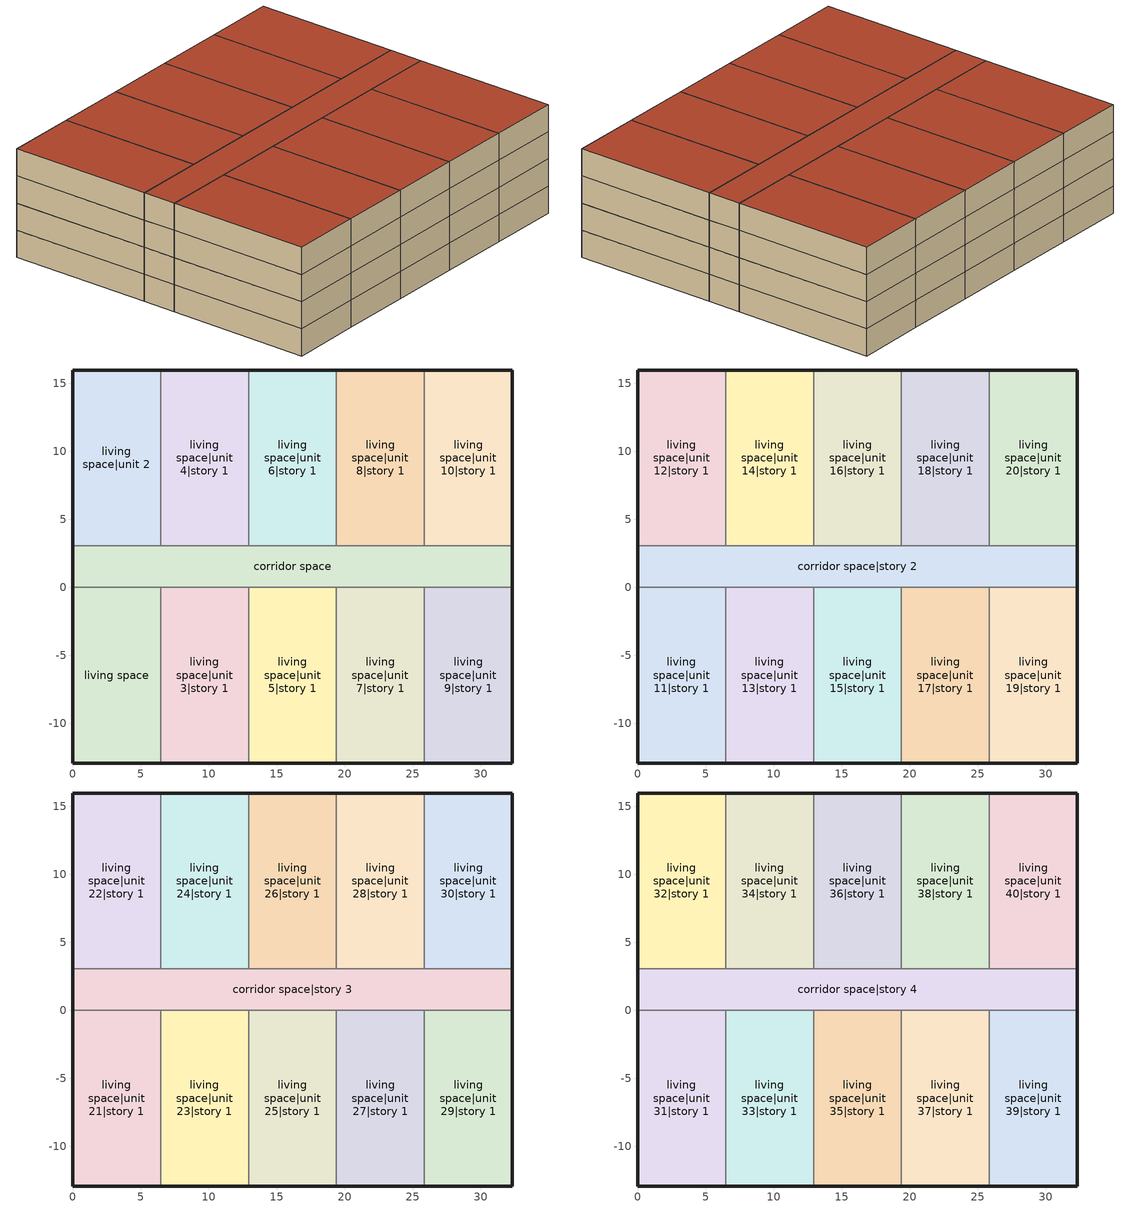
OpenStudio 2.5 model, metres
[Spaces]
living space
 floor foundation: 0,-12.93 0,0 6.47,0 6.47,-12.93 z0
 wall outside: 0,0 0,-12.93 6.47,-12.93 z0:2.44
 wall adiabatic: 6.47,0 0,0 z0:2.44
 wall to living space|unit 3|story 1: 6.47,-12.93 6.47,0 z0:2.44
living space|unit 2
 floor foundation: 0,3.05 0,15.98 6.47,15.98 6.47,3.05 z0
 wall outside: 6.47,15.98 0,15.98 0,3.05 z0:2.44
 wall to living space|unit 4|story 1: 6.47,3.05 6.47,15.98 z0:2.44
 wall adiabatic: 0,3.05 6.47,3.05 z0:2.44
living space|unit 3|story 1
 floor foundation: 6.47,-12.93 6.47,0 12.93,0 12.93,-12.93 z0
 wall outside: 6.47,-12.93 12.93,-12.93 z0:2.44
 wall to living space|unit 5|story 1: 12.93,-12.93 12.93,0 z0:2.44
 wall adiabatic: 12.93,0 6.47,0 z0:2.44
living space|unit 4|story 1
 floor foundation: 6.47,3.05 6.47,15.98 12.93,15.98 12.93,3.05 z0
 wall outside: 12.93,15.98 6.47,15.98 z0:2.44
 wall to living space|unit 6|story 1: 12.93,3.05 12.93,15.98 z0:2.44
 wall adiabatic: 6.47,3.05 12.93,3.05 z0:2.44
living space|unit 5|story 1
 floor foundation: 12.93,-12.93 12.93,0 19.4,0 19.4,-12.93 z0
 wall outside: 12.93,-12.93 19.4,-12.93 z0:2.44
 wall to living space|unit 7|story 1: 19.4,-12.93 19.4,0 z0:2.44
 wall adiabatic: 19.4,0 12.93,0 z0:2.44
living space|unit 6|story 1
 floor foundation: 12.93,3.05 12.93,15.98 19.4,15.98 19.4,3.05 z0
 wall outside: 19.4,15.98 12.93,15.98 z0:2.44
 wall to living space|unit 8|story 1: 19.4,3.05 19.4,15.98 z0:2.44
 wall adiabatic: 12.93,3.05 19.4,3.05 z0:2.44
living space|unit 7|story 1
 floor foundation: 19.4,-12.93 19.4,0 25.86,0 25.86,-12.93 z0
 wall outside: 19.4,-12.93 25.86,-12.93 z0:2.44
 wall to living space|unit 9|story 1: 25.86,-12.93 25.86,0 z0:2.44
 wall adiabatic: 25.86,0 19.4,0 z0:2.44
living space|unit 8|story 1
 floor foundation: 19.4,3.05 19.4,15.98 25.86,15.98 25.86,3.05 z0
 wall outside: 25.86,15.98 19.4,15.98 z0:2.44
 wall to living space|unit 10|story 1: 25.86,3.05 25.86,15.98 z0:2.44
 wall adiabatic: 19.4,3.05 25.86,3.05 z0:2.44
living space|unit 9|story 1
 floor foundation: 25.86,-12.93 25.86,0 32.33,0 32.33,-12.93 z0
 wall outside: 25.86,-12.93 32.33,-12.93 32.33,0 z0:2.44
 wall adiabatic: 32.33,0 25.86,0 z0:2.44
living space|unit 10|story 1
 floor foundation: 25.86,3.05 25.86,15.98 32.33,15.98 32.33,3.05 z0
 wall outside: 32.33,3.05 32.33,15.98 25.86,15.98 z0:2.44
 wall adiabatic: 25.86,3.05 32.33,3.05 z0:2.44
corridor space
 floor foundation: 0,0 0,3.05 32.33,3.05 32.33,0 z0
 wall outside: 0,3.05 0,0 / 32.33,0 32.33,3.05 z0:2.44
 wall adiabatic: 0,0 6.47,0 12.93,0 19.4,0 25.86,0 32.33,0 / 32.33,3.05 25.86,3.05 19.4,3.05 12.93,3.05 6.47,3.05 0,3.05 z0:2.44
 ceiling adiabatic: 32.33,0 32.33,3.05 0,3.05 0,0 z2.44
living space|unit 11|story 1
 floor to living space: 0,-12.93 0,0 6.47,0 6.47,-12.93 z2.44
 wall outside: 0,0 0,-12.93 6.47,-12.93 z2.44:4.88
 wall to living space|unit 13|story 1: 6.47,-12.93 6.47,0 z2.44:4.88
 wall adiabatic: 6.47,0 0,0 z2.44:4.88
living space|unit 12|story 1
 floor to living space|unit 2: 0,3.05 0,15.98 6.47,15.98 6.47,3.05 z2.44
 wall outside: 6.47,15.98 0,15.98 0,3.05 z2.44:4.88
 wall to living space|unit 14|story 1: 6.47,3.05 6.47,15.98 z2.44:4.88
 wall adiabatic: 0,3.05 6.47,3.05 z2.44:4.88
living space|unit 13|story 1
 floor to living space|unit 3|story 1: 6.47,-12.93 6.47,0 12.93,0 12.93,-12.93 z2.44
 wall outside: 6.47,-12.93 12.93,-12.93 z2.44:4.88
 wall to living space|unit 15|story 1: 12.93,-12.93 12.93,0 z2.44:4.88
 wall adiabatic: 12.93,0 6.47,0 z2.44:4.88
living space|unit 14|story 1
 floor to living space|unit 4|story 1: 6.47,3.05 6.47,15.98 12.93,15.98 12.93,3.05 z2.44
 wall outside: 12.93,15.98 6.47,15.98 z2.44:4.88
 wall to living space|unit 16|story 1: 12.93,3.05 12.93,15.98 z2.44:4.88
 wall adiabatic: 6.47,3.05 12.93,3.05 z2.44:4.88
living space|unit 15|story 1
 floor to living space|unit 5|story 1: 12.93,-12.93 12.93,0 19.4,0 19.4,-12.93 z2.44
 wall outside: 12.93,-12.93 19.4,-12.93 z2.44:4.88
 wall to living space|unit 17|story 1: 19.4,-12.93 19.4,0 z2.44:4.88
 wall adiabatic: 19.4,0 12.93,0 z2.44:4.88
living space|unit 16|story 1
 floor to living space|unit 6|story 1: 12.93,3.05 12.93,15.98 19.4,15.98 19.4,3.05 z2.44
 wall outside: 19.4,15.98 12.93,15.98 z2.44:4.88
 wall to living space|unit 18|story 1: 19.4,3.05 19.4,15.98 z2.44:4.88
 wall adiabatic: 12.93,3.05 19.4,3.05 z2.44:4.88
living space|unit 17|story 1
 floor to living space|unit 7|story 1: 19.4,-12.93 19.4,0 25.86,0 25.86,-12.93 z2.44
 wall outside: 19.4,-12.93 25.86,-12.93 z2.44:4.88
 wall to living space|unit 19|story 1: 25.86,-12.93 25.86,0 z2.44:4.88
 wall adiabatic: 25.86,0 19.4,0 z2.44:4.88
living space|unit 18|story 1
 floor to living space|unit 8|story 1: 19.4,3.05 19.4,15.98 25.86,15.98 25.86,3.05 z2.44
 wall outside: 25.86,15.98 19.4,15.98 z2.44:4.88
 wall to living space|unit 20|story 1: 25.86,3.05 25.86,15.98 z2.44:4.88
 wall adiabatic: 19.4,3.05 25.86,3.05 z2.44:4.88
living space|unit 19|story 1
 floor to living space|unit 9|story 1: 25.86,-12.93 25.86,0 32.33,0 32.33,-12.93 z2.44
 wall outside: 25.86,-12.93 32.33,-12.93 32.33,0 z2.44:4.88
 wall adiabatic: 32.33,0 25.86,0 z2.44:4.88
living space|unit 20|story 1
 floor to living space|unit 10|story 1: 25.86,3.05 25.86,15.98 32.33,15.98 32.33,3.05 z2.44
 wall outside: 32.33,3.05 32.33,15.98 25.86,15.98 z2.44:4.88
 wall adiabatic: 25.86,3.05 32.33,3.05 z2.44:4.88
corridor space|story 2
 floor adiabatic: 0,0 0,3.05 32.33,3.05 32.33,0 z2.44
 wall outside: 32.33,0 32.33,3.05 / 0,3.05 0,0 z2.44:4.88
 wall adiabatic: 0,0 6.47,0 12.93,0 19.4,0 25.86,0 32.33,0 / 32.33,3.05 25.86,3.05 19.4,3.05 12.93,3.05 6.47,3.05 0,3.05 z2.44:4.88
 ceiling adiabatic: 32.33,0 32.33,3.05 0,3.05 0,0 z4.88
living space|unit 21|story 1
 floor to living space|unit 11|story 1: 0,-12.93 0,0 6.47,0 6.47,-12.93 z4.88
 wall outside: 0,0 0,-12.93 6.47,-12.93 z4.88:7.32
 wall to living space|unit 23|story 1: 6.47,-12.93 6.47,0 z4.88:7.32
 wall adiabatic: 6.47,0 0,0 z4.88:7.32
living space|unit 22|story 1
 floor to living space|unit 12|story 1: 0,3.05 0,15.98 6.47,15.98 6.47,3.05 z4.88
 wall outside: 6.47,15.98 0,15.98 0,3.05 z4.88:7.32
 wall to living space|unit 24|story 1: 6.47,3.05 6.47,15.98 z4.88:7.32
 wall adiabatic: 0,3.05 6.47,3.05 z4.88:7.32
living space|unit 23|story 1
 floor to living space|unit 13|story 1: 6.47,-12.93 6.47,0 12.93,0 12.93,-12.93 z4.88
 wall outside: 6.47,-12.93 12.93,-12.93 z4.88:7.32
 wall to living space|unit 25|story 1: 12.93,-12.93 12.93,0 z4.88:7.32
 wall adiabatic: 12.93,0 6.47,0 z4.88:7.32
living space|unit 24|story 1
 floor to living space|unit 14|story 1: 6.47,3.05 6.47,15.98 12.93,15.98 12.93,3.05 z4.88
 wall outside: 12.93,15.98 6.47,15.98 z4.88:7.32
 wall to living space|unit 26|story 1: 12.93,3.05 12.93,15.98 z4.88:7.32
 wall adiabatic: 6.47,3.05 12.93,3.05 z4.88:7.32
living space|unit 25|story 1
 floor to living space|unit 15|story 1: 12.93,-12.93 12.93,0 19.4,0 19.4,-12.93 z4.88
 wall outside: 12.93,-12.93 19.4,-12.93 z4.88:7.32
 wall to living space|unit 27|story 1: 19.4,-12.93 19.4,0 z4.88:7.32
 wall adiabatic: 19.4,0 12.93,0 z4.88:7.32
living space|unit 26|story 1
 floor to living space|unit 16|story 1: 12.93,3.05 12.93,15.98 19.4,15.98 19.4,3.05 z4.88
 wall outside: 19.4,15.98 12.93,15.98 z4.88:7.32
 wall to living space|unit 28|story 1: 19.4,3.05 19.4,15.98 z4.88:7.32
 wall adiabatic: 12.93,3.05 19.4,3.05 z4.88:7.32
living space|unit 27|story 1
 floor to living space|unit 17|story 1: 19.4,-12.93 19.4,0 25.86,0 25.86,-12.93 z4.88
 wall outside: 19.4,-12.93 25.86,-12.93 z4.88:7.32
 wall to living space|unit 29|story 1: 25.86,-12.93 25.86,0 z4.88:7.32
 wall adiabatic: 25.86,0 19.4,0 z4.88:7.32
living space|unit 28|story 1
 floor to living space|unit 18|story 1: 19.4,3.05 19.4,15.98 25.86,15.98 25.86,3.05 z4.88
 wall outside: 25.86,15.98 19.4,15.98 z4.88:7.32
 wall to living space|unit 30|story 1: 25.86,3.05 25.86,15.98 z4.88:7.32
 wall adiabatic: 19.4,3.05 25.86,3.05 z4.88:7.32
living space|unit 29|story 1
 floor to living space|unit 19|story 1: 25.86,-12.93 25.86,0 32.33,0 32.33,-12.93 z4.88
 wall outside: 25.86,-12.93 32.33,-12.93 32.33,0 z4.88:7.32
 wall adiabatic: 32.33,0 25.86,0 z4.88:7.32
living space|unit 30|story 1
 floor to living space|unit 20|story 1: 25.86,3.05 25.86,15.98 32.33,15.98 32.33,3.05 z4.88
 wall outside: 32.33,3.05 32.33,15.98 25.86,15.98 z4.88:7.32
 wall adiabatic: 25.86,3.05 32.33,3.05 z4.88:7.32
corridor space|story 3
 floor adiabatic: 0,0 0,3.05 32.33,3.05 32.33,0 z4.88
 wall outside: 32.33,0 32.33,3.05 / 0,3.05 0,0 z4.88:7.32
 wall adiabatic: 0,0 6.47,0 12.93,0 19.4,0 25.86,0 32.33,0 / 32.33,3.05 25.86,3.05 19.4,3.05 12.93,3.05 6.47,3.05 0,3.05 z4.88:7.32
 ceiling adiabatic: 32.33,0 32.33,3.05 0,3.05 0,0 z7.32
living space|unit 31|story 1
 floor to living space|unit 21|story 1: 0,-12.93 0,0 6.47,0 6.47,-12.93 z7.32
 wall outside: 0,0 0,-12.93 6.47,-12.93 z7.32:9.75
 wall to living space|unit 33|story 1: 6.47,-12.93 6.47,0 z7.32:9.75
 wall adiabatic: 6.47,0 0,0 z7.32:9.75
 roof outside: 6.47,-12.93 6.47,0 0,0 0,-12.93 z9.75
living space|unit 32|story 1
 floor to living space|unit 22|story 1: 0,3.05 0,15.98 6.47,15.98 6.47,3.05 z7.32
 wall outside: 6.47,15.98 0,15.98 0,3.05 z7.32:9.75
 wall to living space|unit 34|story 1: 6.47,3.05 6.47,15.98 z7.32:9.75
 wall adiabatic: 0,3.05 6.47,3.05 z7.32:9.75
 roof outside: 6.47,3.05 6.47,15.98 0,15.98 0,3.05 z9.75
living space|unit 33|story 1
 floor to living space|unit 23|story 1: 6.47,-12.93 6.47,0 12.93,0 12.93,-12.93 z7.32
 wall outside: 6.47,-12.93 12.93,-12.93 z7.32:9.75
 wall to living space|unit 35|story 1: 12.93,-12.93 12.93,0 z7.32:9.75
 wall adiabatic: 12.93,0 6.47,0 z7.32:9.75
 roof outside: 12.93,-12.93 12.93,0 6.47,0 6.47,-12.93 z9.75
living space|unit 34|story 1
 floor to living space|unit 24|story 1: 6.47,3.05 6.47,15.98 12.93,15.98 12.93,3.05 z7.32
 wall outside: 12.93,15.98 6.47,15.98 z7.32:9.75
 wall to living space|unit 36|story 1: 12.93,3.05 12.93,15.98 z7.32:9.75
 wall adiabatic: 6.47,3.05 12.93,3.05 z7.32:9.75
 roof outside: 12.93,3.05 12.93,15.98 6.47,15.98 6.47,3.05 z9.75
living space|unit 35|story 1
 floor to living space|unit 25|story 1: 12.93,-12.93 12.93,0 19.4,0 19.4,-12.93 z7.32
 wall outside: 12.93,-12.93 19.4,-12.93 z7.32:9.75
 wall to living space|unit 37|story 1: 19.4,-12.93 19.4,0 z7.32:9.75
 wall adiabatic: 19.4,0 12.93,0 z7.32:9.75
 roof outside: 19.4,-12.93 19.4,0 12.93,0 12.93,-12.93 z9.75
living space|unit 36|story 1
 floor to living space|unit 26|story 1: 12.93,3.05 12.93,15.98 19.4,15.98 19.4,3.05 z7.32
 wall outside: 19.4,15.98 12.93,15.98 z7.32:9.75
 wall to living space|unit 38|story 1: 19.4,3.05 19.4,15.98 z7.32:9.75
 wall adiabatic: 12.93,3.05 19.4,3.05 z7.32:9.75
 roof outside: 19.4,3.05 19.4,15.98 12.93,15.98 12.93,3.05 z9.75
living space|unit 37|story 1
 floor to living space|unit 27|story 1: 19.4,-12.93 19.4,0 25.86,0 25.86,-12.93 z7.32
 wall outside: 19.4,-12.93 25.86,-12.93 z7.32:9.75
 wall to living space|unit 39|story 1: 25.86,-12.93 25.86,0 z7.32:9.75
 wall adiabatic: 25.86,0 19.4,0 z7.32:9.75
 roof outside: 25.86,-12.93 25.86,0 19.4,0 19.4,-12.93 z9.75
living space|unit 38|story 1
 floor to living space|unit 28|story 1: 19.4,3.05 19.4,15.98 25.86,15.98 25.86,3.05 z7.32
 wall outside: 25.86,15.98 19.4,15.98 z7.32:9.75
 wall to living space|unit 40|story 1: 25.86,3.05 25.86,15.98 z7.32:9.75
 wall adiabatic: 19.4,3.05 25.86,3.05 z7.32:9.75
 roof outside: 25.86,3.05 25.86,15.98 19.4,15.98 19.4,3.05 z9.75
living space|unit 39|story 1
 floor to living space|unit 29|story 1: 25.86,-12.93 25.86,0 32.33,0 32.33,-12.93 z7.32
 wall outside: 25.86,-12.93 32.33,-12.93 32.33,0 z7.32:9.75
 wall adiabatic: 32.33,0 25.86,0 z7.32:9.75
 roof outside: 32.33,-12.93 32.33,0 25.86,0 25.86,-12.93 z9.75
living space|unit 40|story 1
 floor to living space|unit 30|story 1: 25.86,3.05 25.86,15.98 32.33,15.98 32.33,3.05 z7.32
 wall outside: 32.33,3.05 32.33,15.98 25.86,15.98 z7.32:9.75
 wall adiabatic: 25.86,3.05 32.33,3.05 z7.32:9.75
 roof outside: 32.33,3.05 32.33,15.98 25.86,15.98 25.86,3.05 z9.75
corridor space|story 4
 floor adiabatic: 0,0 0,3.05 32.33,3.05 32.33,0 z7.32
 wall outside: 32.33,0 32.33,3.05 / 0,3.05 0,0 z7.32:9.75
 wall adiabatic: 0,0 6.47,0 12.93,0 19.4,0 25.86,0 32.33,0 / 32.33,3.05 25.86,3.05 19.4,3.05 12.93,3.05 6.47,3.05 0,3.05 z7.32:9.75
 roof outside: 32.33,0 32.33,3.05 0,3.05 0,0 z9.75
[Building]
Building 1: North Axis {deg}=0; Standards Number of Stories=4; Standards Number of Above Ground Stories=4; Standards Building Type=multifamily; Standards Number of Living Units=40
[Site]
Denver Intl Ap_CO_USA: Latitude {deg}=39.83; Longitude {deg}=-104.65; Time Zone {hr}=-7; Elevation {m}=1650
[ClimateZones]
Climate Zone Institution Name 2=Building America; Climate Zone Document Year 2=0; Climate Zone Value 2=Cold
[Site:WaterMainsTemperature]
Calculation Method=Correlation; Annual Average Outdoor Air Temperature {C}=10.8753; Maximum Difference In Monthly Average Outdoor Air Temperatures {deltaC}=23.1524
[Site:GroundTemperature:Deep]
10.8753, 10.8753, 10.8753, 10.8753, 10.8753, 10.8753, 10.8753, 10.8753, 10.8753, 10.8753, 10.8753, 10.8753
[ThermalZone] Use Ideal Air Loads=No
living zone; living zone|unit 2; living zone|unit 3; living zone|unit 4; living zone|unit 5; living zone|unit 6; living zone|unit 7; living zone|unit 8; living zone|unit 9; living zone|unit 10; living zone|unit 11; living zone|unit 12; living zone|unit 13; living zone|unit 14; living zone|unit 15; living zone|unit 16; living zone|unit 17; living zone|unit 18; living zone|unit 19; living zone|unit 20; living zone|unit 21; living zone|unit 22; living zone|unit 23; living zone|unit 24; living zone|unit 25; living zone|unit 26; living zone|unit 27; living zone|unit 28; living zone|unit 29; living zone|unit 30; living zone|unit 31; living zone|unit 32; living zone|unit 33; living zone|unit 34; living zone|unit 35; living zone|unit 36; living zone|unit 37; living zone|unit 38; living zone|unit 39; living zone|unit 40; corridor zone
[Sizing:Zone] Zone Cooling Design Supply Air Temperature Input Method=SupplyAirTemperature; Zone Cooling Design Supply Air Temperature {C}=14; Zone Cooling Design Supply Air Temperature Difference {deltaC}=11.11; Zone Heating Design Supply Air Temperature Input Method=SupplyAirTemperature; Zone Heating Design Supply Air Temperature {C}=40; Zone Heating Design Supply Air Temperature Difference {deltaC}=11.11; Zone Cooling Design Supply Air Humidity Ratio {kg-H2O/kg-air}=0.0085; Zone Heating Design Supply Air Humidity Ratio {kg-H2O/kg-air}=0.008; Cooling Design Air Flow Method=DesignDay; Heating Design Air Flow Method=DesignDay; Account for Dedicated Outdoor Air System=No; Dedicated Outdoor Air System Control Strategy=NeutralSupplyAir; Dedicated Outdoor Air Low Setpoint Temperature for Design {C}=autosize; Dedicated Outdoor Air High Setpoint Temperature for Design {C}=autosize
living zone; living zone|unit 2; living zone|unit 3; living zone|unit 4; living zone|unit 5; living zone|unit 6; living zone|unit 7; living zone|unit 8; living zone|unit 9; living zone|unit 10; living zone|unit 11; living zone|unit 12; living zone|unit 13; living zone|unit 14; living zone|unit 15; living zone|unit 16; living zone|unit 17; living zone|unit 18; living zone|unit 19; living zone|unit 20; living zone|unit 21; living zone|unit 22; living zone|unit 23; living zone|unit 24; living zone|unit 25; living zone|unit 26; living zone|unit 27; living zone|unit 28; living zone|unit 29; living zone|unit 30; living zone|unit 31; living zone|unit 32; living zone|unit 33; living zone|unit 34; living zone|unit 35; living zone|unit 36; living zone|unit 37; living zone|unit 38; living zone|unit 39; living zone|unit 40; corridor zone
[Space]
Name | Space Type | Thermal Zone | Building Unit
living space | Space Type 1 | living zone | unit 1
living space|unit 2 | Space Type 1 | living zone|unit 2 | unit 2
living space|unit 3|story 1 | Space Type 1 | living zone|unit 3 | unit 3
living space|unit 4|story 1 | Space Type 1 | living zone|unit 4 | unit 4
living space|unit 5|story 1 | Space Type 1 | living zone|unit 5 | unit 5
living space|unit 6|story 1 | Space Type 1 | living zone|unit 6 | unit 6
living space|unit 7|story 1 | Space Type 1 | living zone|unit 7 | unit 7
living space|unit 8|story 1 | Space Type 1 | living zone|unit 8 | unit 8
living space|unit 9|story 1 | Space Type 1 | living zone|unit 9 | unit 9
living space|unit 10|story 1 | Space Type 1 | living zone|unit 10 | unit 10
living space|unit 11|story 1 | Space Type 1 | living zone|unit 11 | unit 11
living space|unit 12|story 1 | Space Type 1 | living zone|unit 12 | unit 12
living space|unit 13|story 1 | Space Type 1 | living zone|unit 13 | unit 13
living space|unit 14|story 1 | Space Type 1 | living zone|unit 14 | unit 14
living space|unit 15|story 1 | Space Type 1 | living zone|unit 15 | unit 15
living space|unit 16|story 1 | Space Type 1 | living zone|unit 16 | unit 16
living space|unit 17|story 1 | Space Type 1 | living zone|unit 17 | unit 17
living space|unit 18|story 1 | Space Type 1 | living zone|unit 18 | unit 18
living space|unit 19|story 1 | Space Type 1 | living zone|unit 19 | unit 19
living space|unit 20|story 1 | Space Type 1 | living zone|unit 20 | unit 20
living space|unit 21|story 1 | Space Type 1 | living zone|unit 21 | unit 21
living space|unit 22|story 1 | Space Type 1 | living zone|unit 22 | unit 22
living space|unit 23|story 1 | Space Type 1 | living zone|unit 23 | unit 23
living space|unit 24|story 1 | Space Type 1 | living zone|unit 24 | unit 24
living space|unit 25|story 1 | Space Type 1 | living zone|unit 25 | unit 25
living space|unit 26|story 1 | Space Type 1 | living zone|unit 26 | unit 26
living space|unit 27|story 1 | Space Type 1 | living zone|unit 27 | unit 27
living space|unit 28|story 1 | Space Type 1 | living zone|unit 28 | unit 28
living space|unit 29|story 1 | Space Type 1 | living zone|unit 29 | unit 29
living space|unit 30|story 1 | Space Type 1 | living zone|unit 30 | unit 30
living space|unit 31|story 1 | Space Type 1 | living zone|unit 31 | unit 31
living space|unit 32|story 1 | Space Type 1 | living zone|unit 32 | unit 32
living space|unit 33|story 1 | Space Type 1 | living zone|unit 33 | unit 33
living space|unit 34|story 1 | Space Type 1 | living zone|unit 34 | unit 34
living space|unit 35|story 1 | Space Type 1 | living zone|unit 35 | unit 35
living space|unit 36|story 1 | Space Type 1 | living zone|unit 36 | unit 36
living space|unit 37|story 1 | Space Type 1 | living zone|unit 37 | unit 37
living space|unit 38|story 1 | Space Type 1 | living zone|unit 38 | unit 38
living space|unit 39|story 1 | Space Type 1 | living zone|unit 39 | unit 39
living space|unit 40|story 1 | Space Type 1 | living zone|unit 40 | unit 40
corridor space; corridor space|story 2; corridor space|story 3; corridor space|story 4 | Space Type 2 | corridor zone
[SpaceType]
Name | Standards Space Type
Space Type 1 | living
Space Type 2 | corridor
[BuildingUnit] Building Unit Type=Residential
unit 1; unit 2; unit 3; unit 4; unit 5; unit 6; unit 7; unit 8; unit 9; unit 10; unit 11; unit 12; unit 13; unit 14; unit 15; unit 16; unit 17; unit 18; unit 19; unit 20; unit 21; unit 22; unit 23; unit 24; unit 25; unit 26; unit 27; unit 28; unit 29; unit 30; unit 31; unit 32; unit 33; unit 34; unit 35; unit 36; unit 37; unit 38; unit 39; unit 40; EPWWeatherInfo
